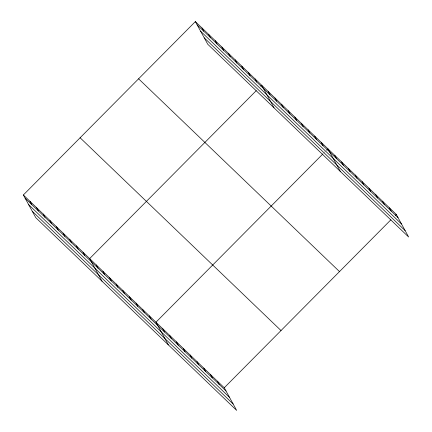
<?xml version="1.0" encoding="UTF-8"?>
<svg xmlns="http://www.w3.org/2000/svg" width="432" height="432" viewBox="0 0 432 432"><rect width="100%" height="100%" fill="white"/><g stroke="black" fill="none" stroke-linecap="round" stroke-linejoin="round"><path stroke-width="0.32" stroke-dasharray="2.16 1.62" d="M324.346 152.469L325.242 151.562"/><path stroke-width="0.65" d="M23.355 194.983L224.257 387.763L236.65 410.4L35.743 217.62L23.355 194.983L195.35 21.6L396.257 214.38L408.645 237.017L207.743 44.237L195.35 21.6M256.241 90.666L89.651 258.601L102.044 281.237M260.75 86.125L261.646 85.217L274.039 107.854M322.99 153.83L155.952 322.218L168.345 344.855M326.597 150.201L327.947 148.835L340.34 171.472M224.257 387.763L390.852 219.834M395.356 215.293L396.257 214.38M197.127 24.851L398.034 217.631M200.632 31.244L401.539 224.03M204.239 37.838L405.146 230.618M138.591 78.818L339.498 271.598M80.109 137.765L281.016 330.55M25.132 198.229L226.039 391.014M28.636 204.628L229.538 397.413M32.243 211.221L233.145 404.001M389.426 207.83L391.203 211.075M382.595 201.274L384.372 204.52M375.764 194.719L377.541 197.969M368.933 188.163L370.71 191.414M362.102 181.607L363.879 184.858M355.271 175.057L357.048 178.303M348.44 168.502L350.217 171.747M341.609 161.946L343.386 165.197M334.778 155.39L336.555 158.641M321.316 142.474L323.098 145.724M314.685 136.112L316.467 139.363M308.059 129.751L309.836 133.002M301.428 123.39L303.205 126.635M294.797 117.029L296.579 120.274M288.166 110.668L289.948 113.913M281.54 104.301L283.316 107.552M274.909 97.94L276.685 101.191M268.277 91.579L270.059 94.829M255.02 78.856L256.797 82.107M248.389 72.495L250.166 75.746M241.758 66.134L243.54 69.379M235.127 59.773L236.909 63.018M228.501 53.411L230.278 56.657M221.87 47.045L223.646 50.296M215.239 40.684L217.021 43.934M208.607 34.322L210.389 37.573M201.982 27.961L203.758 31.212M217.426 381.208L219.208 384.458M210.595 374.657L212.377 377.903M203.764 368.102L205.546 371.347M196.933 361.546L198.715 364.797M190.102 354.991L191.884 358.241M183.271 348.435L185.053 351.686M176.44 341.885L178.222 345.13M169.609 335.329L171.391 338.575M162.783 328.774L164.56 332.024M149.321 315.857L151.097 319.108M142.69 309.496L144.466 312.746M136.058 303.134L137.84 306.38M129.433 296.773L131.209 300.019M122.801 290.412L124.578 293.657M116.17 284.045L117.947 287.296M109.539 277.684L111.321 280.935M102.913 271.323L104.69 274.574M96.282 264.962L98.059 268.213M83.02 252.239L84.802 255.485M76.394 245.878L78.17 249.124M69.763 239.517L71.539 242.762M63.131 233.156L64.908 236.401M56.5 226.789L58.282 230.04M49.874 220.428L51.651 223.679M43.243 214.067L45.02 217.318M36.612 207.706L38.389 210.956M29.981 201.344L31.763 204.595"/></g></svg>
